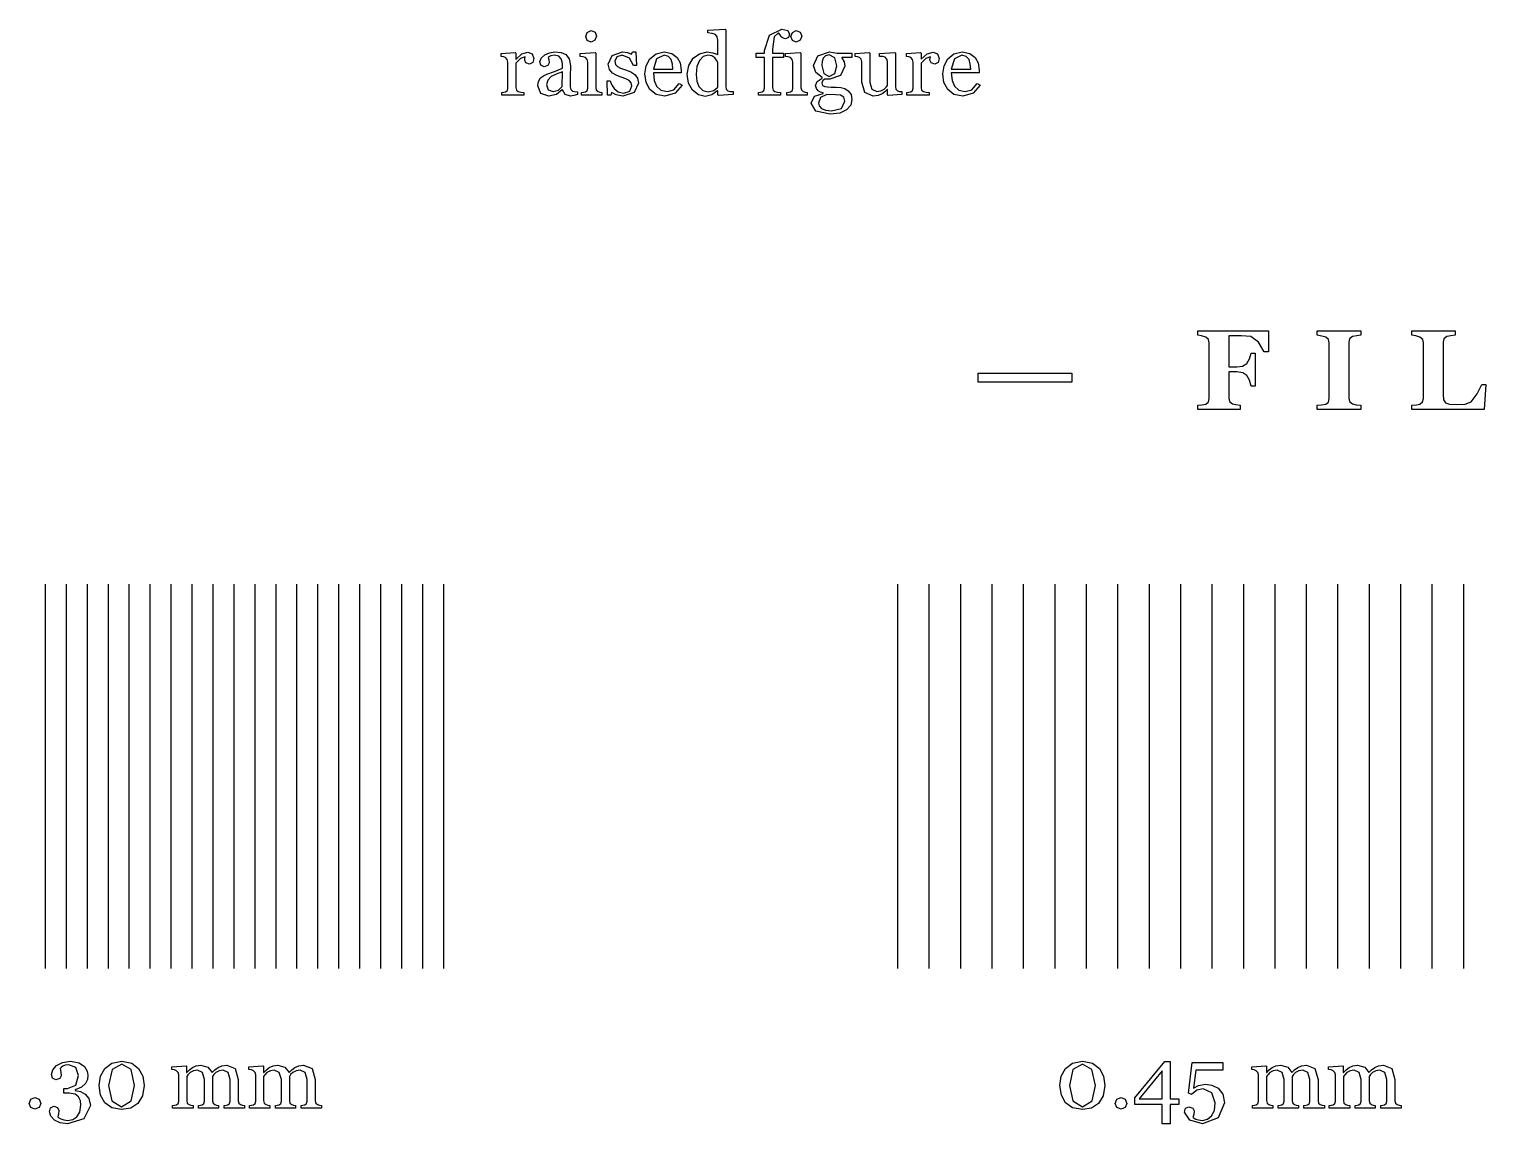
# Model space of a CAD drawing. Extents: x 0 to 118, y 2 to 170.
# Drawn here: x 33.57 to 54.42, y 19.78 to 35.45 of the extents above; entities that cross this region are included whole.
import ezdxf

# ---------------------------------------------------------------- set-up
doc = ezdxf.new("R2010")
doc.units = 0

msp = doc.modelspace()

# ---------------------------------------------------------------- linework, layer by layer
at = {"layer": 'Layer 1', "color": 7}
for points in [[(41.693115, 35.346557), (41.669915, 35.285522), (41.613762, 35.259887), (41.55944, 35.284312), (41.536865, 35.341075), (41.55944, 35.399667), (41.613762, 35.424692), (41.670525, 35.400892), (41.6931, 35.34657), (41.693115, 35.346557)], [(43.64746, 34.510987), (43.4375, 34.497562), (43.42835, 34.506112), (43.42835, 34.562265), (43.423475, 34.563515), (43.34474, 34.50553), (43.248915, 34.482955), (43.149428, 34.50553), (43.066418, 34.570227), (43.009045, 34.671547), (42.988295, 34.802162), (43.01087, 34.926062), (43.073125, 35.028602), (43.164068, 35.09391), (43.27454, 35.11831), (43.356938, 35.107335), (43.42713, 35.08048), (43.42713, 35.28983), (43.41858, 35.336217), (43.39478, 35.368565), (43.348393, 35.38504), (43.286138, 35.392965), (43.286138, 35.430805), (43.53211, 35.444855), (43.54126, 35.435705), (43.54126, 34.623937), (43.549185, 34.587315), (43.57361, 34.56229), (43.60718, 34.55314), (43.647463, 34.55064), (43.64746, 34.510987)], [(44.455568, 35.372192), (44.440918, 35.325805), (44.396363, 35.30688), (44.362793, 35.314805), (44.336548, 35.33618), (44.313972, 35.366697), (44.296273, 35.394162), (44.232795, 35.33679), (44.21082, 35.161007), (44.21082, 35.099362), (44.36585, 35.099362), (44.36585, 35.04077), (44.21082, 35.04077), (44.21082, 34.60864), (44.218745, 34.57385), (44.24499, 34.5537), (44.284053, 34.54455), (44.326168, 34.540275), (44.326168, 34.5), (44.008785, 34.5), (44.008785, 34.540282), (44.03747, 34.542782), (44.063715, 34.547657), (44.08874, 34.566582), (44.09729, 34.602595), (44.09729, 35.040827), (43.978273, 35.040827), (43.978273, 35.09942), (44.09729, 35.09942), (44.09729, 35.137872), (44.16809, 35.36004), (44.346313, 35.44549), (44.4281, 35.424115), (44.455568, 35.372235), (44.455568, 35.372192)], [(44.629517, 35.346557), (44.606317, 35.285522), (44.550165, 35.259887), (44.495845, 35.284312), (44.47327, 35.341075), (44.495845, 35.399667), (44.550165, 35.424692), (44.606927, 35.400892), (44.629502, 35.34657), (44.629517, 35.346557)], [(40.79651, 35.024293), (40.78126, 34.96875), (40.734262, 34.94495), (40.681772, 34.96265), (40.664072, 35.001712), (40.665822, 35.026138), (40.670097, 35.048113), (40.60296, 35.024912), (40.537652, 34.958995), (40.537652, 34.608652), (40.545577, 34.573862), (40.571822, 34.553712), (40.610885, 34.544562), (40.652997, 34.540287), (40.652997, 34.5), (40.335615, 34.5), (40.335615, 34.540282), (40.364302, 34.542782), (40.390547, 34.547657), (40.415572, 34.566582), (40.424122, 34.602595), (40.424122, 34.974297), (40.414972, 35.01153), (40.390547, 35.040827), (40.363082, 35.051202), (40.328902, 35.056077), (40.328902, 35.09575), (40.529097, 35.109175), (40.537647, 35.100625), (40.537647, 35.015787), (40.540698, 35.015787), (40.624925, 35.09086), (40.709765, 35.116495), (40.77202, 35.09147), (40.796445, 35.024332), (40.79651, 35.024293)], [(41.417848, 34.510987), (41.367188, 34.494512), (41.31836, 34.487787), (41.242065, 34.509762), (41.206055, 34.57507), (41.202405, 34.57507), (41.116955, 34.507932), (41.007703, 34.484732), (40.896008, 34.526237), (40.852673, 34.63488), (40.862448, 34.697135), (40.891742, 34.746575), (40.932027, 34.778922), (40.979025, 34.802122), (41.090108, 34.840572), (41.203633, 34.88452), (41.203633, 34.944945), (41.199983, 34.975462), (41.185933, 35.018185), (41.151143, 35.057247), (41.088278, 35.074347), (41.035788, 35.064572), (41.002218, 35.045048), (41.007718, 35.009035), (41.013818, 34.96509), (40.994293, 34.926028), (40.941193, 34.908328), (40.896025, 34.929703), (40.881975, 34.97853), (40.9015, 35.032242), (40.95338, 35.078017), (41.019908, 35.106705), (41.096203, 35.118905), (41.185313, 35.11158), (41.254893, 35.081672), (41.30189, 35.020027), (41.318365, 34.92054), (41.316615, 34.76551), (41.314865, 34.618415), (41.32279, 34.580575), (41.348425, 34.556775), (41.37711, 34.550675), (41.418005, 34.550175), (41.417848, 34.510987)], [(41.77002, 34.5), (41.478883, 34.5), (41.478883, 34.540282), (41.507568, 34.542782), (41.533813, 34.547657), (41.558838, 34.566582), (41.567388, 34.602595), (41.567388, 34.974297), (41.558238, 35.009697), (41.533813, 35.037165), (41.500245, 35.049365), (41.45996, 35.056065), (41.45996, 35.095737), (41.672363, 35.109162), (41.680913, 35.100612), (41.680913, 34.60989), (41.688838, 34.57449), (41.715083, 34.55374), (41.741328, 34.54459), (41.770015, 34.540315), (41.77002, 34.5)], [(42.24121, 34.7948), (42.279663, 34.74414), (42.293088, 34.67395), (42.230223, 34.537232), (42.06848, 34.48413), (41.971432, 34.503055), (41.908567, 34.537845), (41.896367, 34.498172), (41.85059, 34.498172), (41.84449, 34.707522), (41.886605, 34.707522), (41.907355, 34.65198), (41.945807, 34.594607), (42.00257, 34.54944), (42.077645, 34.53114), (42.167975, 34.557385), (42.199715, 34.63368), (42.18934, 34.677625), (42.160045, 34.710585), (42.110605, 34.735607), (42.045297, 34.758182), (41.98121, 34.781382), (41.921397, 34.816782), (41.877452, 34.869272), (41.860352, 34.942515), (41.915282, 35.067637), (42.062377, 35.118907), (42.1344, 35.109757), (42.194825, 35.087782), (42.208875, 35.119522), (42.25282, 35.119522), (42.26197, 34.92604), (42.219855, 34.92604), (42.164315, 35.03102), (42.061165, 35.071915), (41.98243, 35.04689), (41.953742, 34.986465), (41.962892, 34.94069), (41.99158, 34.90956), (42.037355, 34.88636), (42.106325, 34.86256), (42.18201, 34.832652), (42.241212, 34.79481), (42.24121, 34.7948)], [(42.9187, 34.641602), (42.817383, 34.526855), (42.67151, 34.48413), (42.543945, 34.509765), (42.454223, 34.579345), (42.401123, 34.681885), (42.384023, 34.805785), (42.402323, 34.920532), (42.457255, 35.02246), (42.543315, 35.09204), (42.659283, 35.118897), (42.772198, 35.098147), (42.84849, 35.041385), (42.889995, 34.960817), (42.904045, 34.86011), (42.904045, 34.819828), (42.505485, 34.819828), (42.51646, 34.712405), (42.55247, 34.627565), (42.614725, 34.571412), (42.70628, 34.551262), (42.799663, 34.576287), (42.875958, 34.66784), (42.9187, 34.641602)], [(42.783813, 34.871095), (42.777713, 34.944335), (42.759413, 35.009642), (42.72096, 35.05542), (42.658093, 35.07312), (42.551282, 35.01941), (42.505505, 34.871095), (42.783813, 34.871095)], [(43.427125, 34.616577), (43.427125, 34.96875), (43.41125, 35.00293), (43.383785, 35.0365), (43.34228, 35.061522), (43.286738, 35.071898), (43.21899, 35.052973), (43.164668, 34.998653), (43.128658, 34.911373), (43.115833, 34.794795), (43.125608, 34.70141), (43.158568, 34.623897), (43.212888, 34.568965), (43.292235, 34.548215), (43.3728, 34.56959), (43.427123, 34.616588), (43.427125, 34.616577)], [(44.70642, 34.5), (44.415283, 34.5), (44.415283, 34.540282), (44.44397, 34.542782), (44.470215, 34.547657), (44.49524, 34.566582), (44.50379, 34.602595), (44.50379, 34.974297), (44.49464, 35.009697), (44.470215, 35.037165), (44.436645, 35.049365), (44.396363, 35.056065), (44.396363, 35.095737), (44.608765, 35.109162), (44.617315, 35.100612), (44.617315, 34.60989), (44.62524, 34.57449), (44.651485, 34.55374), (44.67773, 34.54459), (44.706415, 34.540315), (44.70642, 34.5)], [(45.29602, 34.562255), (45.334472, 34.509765), (45.348522, 34.437135), (45.329597, 34.355957), (45.272225, 34.289427), (45.174567, 34.244872), (45.034187, 34.228997), (44.82972, 34.26928), (44.76197, 34.385857), (44.810797, 34.484122), (44.93531, 34.523185), (44.93531, 34.531735), (44.897468, 34.54516), (44.8639, 34.564685), (44.838265, 34.594593), (44.82849, 34.637928), (44.851065, 34.69713), (44.920645, 34.744128), (44.920645, 34.753278), (44.829703, 34.82347), (44.797353, 34.923568), (44.86083, 35.063948), (45.024405, 35.11888), (45.078725, 35.11338), (45.134268, 35.09933), (45.344228, 35.09933), (45.344228, 35.040738), (45.202628, 35.040738), (45.202628, 35.037088), (45.236195, 34.979103), (45.24717, 34.916848), (45.182473, 34.78257), (45.032938, 34.727638), (44.959085, 34.727638), (44.929788, 34.709938), (44.914538, 34.675148), (44.927363, 34.640358), (44.95849, 34.624483), (44.999385, 34.618383), (45.048213, 34.616633), (45.121455, 34.612958), (45.187983, 34.609308), (45.244135, 34.595883), (45.296015, 34.562313), (45.29602, 34.562255)], [(45.131225, 34.919312), (45.101928, 35.032837), (45.020753, 35.075562), (44.971313, 35.063362), (44.938355, 35.029792), (44.920655, 34.980965), (44.91578, 34.92298), (44.945075, 34.812508), (45.02198, 34.769783), (45.102548, 34.811898), (45.131233, 34.91932), (45.131225, 34.919312)], [(46.062013, 34.510987), (45.86609, 34.497562), (45.85694, 34.506113), (45.85694, 34.582407), (45.85329, 34.582407), (45.82033, 34.549447), (45.778215, 34.51832), (45.725115, 34.493295), (45.652482, 34.484745), (45.530412, 34.536625), (45.48891, 34.688602), (45.48891, 34.97669), (45.48036, 35.01331), (45.45656, 35.039555), (45.429095, 35.04993), (45.394305, 35.054805), (45.394305, 35.094477), (45.59511, 35.109127), (45.60426, 35.100577), (45.60426, 34.682487), (45.633557, 34.58422), (45.703747, 34.551262), (45.763562, 34.561637), (45.807507, 34.586062), (45.836195, 34.612917), (45.85572, 34.639772), (45.85572, 34.98096), (45.84717, 35.01636), (45.82337, 35.043215), (45.79041, 35.051765), (45.742192, 35.054815), (45.742192, 35.094487), (45.960697, 35.109137), (45.969847, 35.100587), (45.969847, 34.622682), (45.978397, 34.587282), (46.002197, 34.562257), (46.028442, 34.553107), (46.062012, 34.550607), (46.062013, 34.510987)], [(46.59668, 35.024293), (46.58143, 34.96875), (46.534435, 34.94495), (46.481942, 34.96265), (46.464242, 35.001712), (46.465992, 35.026138), (46.470267, 35.048113), (46.403127, 35.024912), (46.33782, 34.958995), (46.33782, 34.608652), (46.345745, 34.573862), (46.37199, 34.553712), (46.411052, 34.544562), (46.453167, 34.540287), (46.453167, 34.5), (46.135785, 34.5), (46.135785, 34.540282), (46.16447, 34.542782), (46.190715, 34.547657), (46.21574, 34.566582), (46.22429, 34.602595), (46.22429, 34.974297), (46.21514, 35.01153), (46.190715, 35.040827), (46.16325, 35.051202), (46.12907, 35.056077), (46.12907, 35.09575), (46.329265, 35.109175), (46.337815, 35.100625), (46.337815, 35.015787), (46.340865, 35.015787), (46.425093, 35.09086), (46.509933, 35.116495), (46.572188, 35.09147), (46.596613, 35.024332), (46.59668, 35.024293)], [(47.182617, 34.641603), (47.0813, 34.526855), (46.935425, 34.48413), (46.807862, 34.509765), (46.71814, 34.579345), (46.66504, 34.681885), (46.64794, 34.805785), (46.66624, 34.920533), (46.721173, 35.02246), (46.80723, 35.09204), (46.923198, 35.118898), (47.036113, 35.098148), (47.112408, 35.041385), (47.15391, 34.960818), (47.16796, 34.86011), (47.16796, 34.819828), (46.769402, 34.819828), (46.780378, 34.712405), (46.816387, 34.627565), (46.878645, 34.571413), (46.970197, 34.551263), (47.06358, 34.576288), (47.139875, 34.66784), (47.182617, 34.641603)], [(47.04773, 34.871095), (47.04163, 34.944335), (47.02333, 35.009642), (46.984877, 35.05542), (46.922012, 35.07312), (46.8152, 35.01941), (46.769425, 34.871095), (47.04773, 34.871095)], [(41.204835, 34.833252), (41.113893, 34.803345), (41.04126, 34.766722), (40.993043, 34.717285), (40.975343, 34.650147), (41.001588, 34.575682), (41.069335, 34.551882), (41.14563, 34.572632), (41.201173, 34.62268), (41.204835, 34.833252)], [(45.248413, 34.41455), (45.232537, 34.470702), (45.184317, 34.50061), (45.114128, 34.50611), (44.990838, 34.50916), (44.896843, 34.466435), (44.869378, 34.38831), (44.878528, 34.347418), (44.910265, 34.311408), (44.96764, 34.285773), (45.05553, 34.275397), (45.19652, 34.310187), (45.2484, 34.414557), (45.248413, 34.41455)], [(51.308228, 30.825195), (51.247132, 30.825195), (51.165405, 30.964845), (51.055115, 31.04657), (50.991638, 31.05212), (50.91864, 31.05462), (50.743285, 31.05462), (50.743285, 30.612665), (50.855162, 30.612665), (50.937683, 30.62299), (50.999572, 30.661867), (51.037658, 30.727725), (51.060682, 30.807865), (51.120985, 30.807865), (51.120985, 30.33417), (51.060682, 30.33417), (51.036082, 30.420658), (50.999583, 30.488895), (50.940868, 30.526188), (50.855173, 30.538888), (50.743295, 30.538888), (50.743295, 30.165963), (50.75362, 30.116768), (50.79488, 30.084238), (50.842488, 30.070738), (50.903585, 30.062013), (50.903585, 30), (50.29659, 30), (50.29659, 30.06189), (50.357685, 30.06824), (50.410848, 30.07934), (50.45052, 30.110285), (50.46162, 30.161068), (50.46162, 30.955318), (50.451295, 31.00213), (50.410828, 31.03625), (50.352113, 31.0537), (50.29657, 31.064025), (50.29657, 31.125915), (51.308228, 31.125915), (51.308228, 30.825195)], [(52.632263, 30), (52.007812, 30), (52.007812, 30.06189), (52.070495, 30.06664), (52.128417, 30.076165), (52.16809, 30.10711), (52.17919, 30.157097), (52.17919, 30.955315), (52.168865, 31.002922), (52.128397, 31.036247), (52.072063, 31.052122), (52.007793, 31.064022), (52.007793, 31.125912), (52.632243, 31.125912), (52.632243, 31.064022), (52.572735, 31.056872), (52.51243, 31.044972), (52.471173, 31.01244), (52.460847, 30.963247), (52.460847, 30.165822), (52.471173, 30.116627), (52.51243, 30.084097), (52.56718, 30.069822), (52.632243, 30.061897), (52.632263, 30)], [(54.421265, 30.361022), (54.399048, 30), (53.362, 30), (53.362, 30.06189), (53.427063, 30.06904), (53.476258, 30.079365), (53.51593, 30.11031), (53.52703, 30.161092), (53.52703, 30.955343), (53.518305, 31.002155), (53.476253, 31.036275), (53.416743, 31.053725), (53.361995, 31.06405), (53.361995, 31.12594), (53.980098, 31.12594), (53.980098, 31.06405), (53.919795, 31.0569), (53.860285, 31.045), (53.819025, 31.012467), (53.8087, 30.963275), (53.8087, 30.22298), (53.81585, 30.14046), (53.84362, 30.096025), (53.90075, 30.0762), (54.003105, 30.072225), (54.12609, 30.079375), (54.212578, 30.1127), (54.295098, 30.226165), (54.363335, 30.361052), (54.421265, 30.361022)], [(48.49591, 30.391175), (47.154175, 30.391175), (47.154175, 30.520508), (48.49591, 30.520508), (48.49591, 30.391175)], [(33.8, 27.5), (33.8, 22)], [(34.1, 27.5), (34.1, 22)], [(34.4, 27.5), (34.4, 22)], [(34.7, 27.5), (34.7, 22)], [(35, 27.5), (35, 22)], [(35.3, 27.5), (35.3, 22)], [(35.6, 27.5), (35.6, 22)], [(35.9, 27.5), (35.9, 22)], [(36.2, 27.5), (36.2, 22)], [(36.5, 27.5), (36.5, 22)], [(36.8, 27.5), (36.8, 22)], [(37.1, 27.5), (37.1, 22)], [(37.4, 27.5), (37.4, 22)], [(37.7, 27.5), (37.7, 22)], [(38, 27.5), (38, 22)], [(38.3, 27.5), (38.3, 22)], [(38.6, 27.5), (38.6, 22)], [(38.9, 27.5), (38.9, 22)], [(39.2, 27.5), (39.2, 22)], [(39.5, 27.5), (39.5, 22)], [(46, 27.5), (46, 22)], [(46.45, 27.5), (46.45, 22)], [(46.9, 27.5), (46.9, 22)], [(47.35, 27.5), (47.35, 22)], [(47.8, 27.5), (47.8, 22)], [(48.25, 27.5), (48.25, 22)], [(48.7, 27.5), (48.7, 22)], [(49.15, 27.5), (49.15, 22)], [(49.6, 27.5), (49.6, 22)], [(50.05, 27.5), (50.05, 22)], [(50.5, 27.5), (50.5, 22)], [(50.95, 27.5), (50.95, 22)], [(51.4, 27.5), (51.4, 22)], [(51.85, 27.5), (51.85, 22)], [(52.3, 27.5), (52.3, 22)], [(52.75, 27.5), (52.75, 22)], [(53.2, 27.5), (53.2, 22)], [(53.65, 27.5), (53.65, 22)], [(54.1, 27.5), (54.1, 22)], [(34.119017, 19.777222), (34.014038, 19.791872), (33.93225, 19.830325), (33.87915, 19.886477), (33.86085, 19.951785), (33.8755, 20.005495), (33.922498, 20.02992), (33.97804, 20.01162), (33.997565, 19.970725), (33.990865, 19.921287), (33.98109, 19.878562), (33.99634, 19.863912), (34.024418, 19.847437), (34.06531, 19.832787), (34.125735, 19.827287), (34.195925, 19.839487), (34.25574, 19.87855), (34.297243, 19.944467), (34.312493, 20.042735), (34.305168, 20.108042), (34.279533, 20.164195), (34.227653, 20.200815), (34.145255, 20.21424), (34.0653, 20.21424), (34.0653, 20.284432), (34.1184, 20.284432), (34.23986, 20.330817), (34.277093, 20.470587), (34.241083, 20.585335), (34.139153, 20.624397), (34.086663, 20.616472), (34.053703, 20.601822), (34.02868, 20.582897), (34.01403, 20.567647), (34.024405, 20.51943), (34.030505, 20.465717), (34.01098, 20.424825), (33.954828, 20.407125), (33.90722, 20.430325), (33.89257, 20.484037), (33.91027, 20.548732), (33.96276, 20.61038), (34.0476, 20.656765), (34.162958, 20.674465), (34.286858, 20.65189), (34.364373, 20.59818), (34.402215, 20.532872), (34.41259, 20.474277), (34.40404, 20.412632), (34.375965, 20.35587), (34.319203, 20.30338), (34.23131, 20.265537), (34.23131, 20.255762), (34.303943, 20.240512), (34.374133, 20.204502), (34.427233, 20.139805), (34.447983, 20.040317), (34.35399, 19.8505), (34.119003, 19.777257), (34.119017, 19.777222)], [(35.138305, 20.570067), (35.19629, 20.459595), (35.215815, 20.32776), (35.192015, 20.178832), (35.126707, 20.07019), (35.025387, 20.003052), (34.894772, 19.980478), (34.754392, 20.006722), (34.654295, 20.078743), (34.59387, 20.189828), (34.574345, 20.327767), (34.59327, 20.461433), (34.653695, 20.571908), (34.754402, 20.64698), (34.895392, 20.674445), (35.038825, 20.64637), (35.138313, 20.570075), (35.138305, 20.570067)], [(48.889648, 20.570067), (48.947633, 20.459595), (48.967158, 20.32776), (48.943358, 20.178832), (48.87805, 20.07019), (48.77673, 20.003052), (48.646115, 19.980478), (48.505735, 20.006722), (48.405638, 20.078743), (48.345213, 20.189828), (48.325688, 20.327767), (48.344613, 20.461433), (48.405038, 20.571908), (48.505745, 20.64698), (48.646735, 20.674445), (48.790168, 20.64637), (48.889655, 20.570075), (48.889648, 20.570067)], [(50.028565, 20.05494), (49.904663, 20.05494), (49.904663, 19.77723), (49.787475, 19.77723), (49.787475, 20.05494), (49.39685, 20.05494), (49.39685, 20.148933), (49.824708, 20.670785), (49.904663, 20.670785), (49.904663, 20.134895), (50.028565, 20.134895), (50.028565, 20.05494)], [(50.587648, 20.286262), (50.654175, 20.204475), (50.68103, 20.079352), (50.591308, 19.862677), (50.363648, 19.77723), (50.182983, 19.827888), (50.10913, 19.945685), (50.12438, 20.000008), (50.171378, 20.023208), (50.226918, 20.003683), (50.246443, 19.962178), (50.239718, 19.91335), (50.229343, 19.870015), (50.245218, 19.858415), (50.271463, 19.844365), (50.309915, 19.832765), (50.363625, 19.827265), (50.437478, 19.84314), (50.49607, 19.890138), (50.535133, 19.968263), (50.548558, 20.078735), (50.500338, 20.220948), (50.374608, 20.27771), (50.283053, 20.25941), (50.20737, 20.198375), (50.166478, 20.21425), (50.218358, 20.654925), (50.655368, 20.654925), (50.655368, 20.546282), (50.267795, 20.546282), (50.236058, 20.287492), (50.308078, 20.325945), (50.406955, 20.34547), (50.499118, 20.33142), (50.58762, 20.286255), (50.587648, 20.286262)], [(35.080932, 20.32776), (35.030885, 20.552977), (34.895995, 20.632935), (34.759277, 20.552977), (34.709227, 20.32776), (34.756835, 20.10559), (34.894775, 20.021972), (35.032715, 20.10559), (35.080932, 20.32776), (35.080932, 20.32776)], [(36.65503, 20), (36.36145, 20), (36.36145, 20.040282), (36.389527, 20.042782), (36.41516, 20.047657), (36.440185, 20.066582), (36.448735, 20.102595), (36.448735, 20.413262), (36.419438, 20.51092), (36.347417, 20.54571), (36.291265, 20.53656), (36.243047, 20.510925), (36.21314, 20.481627), (36.19544, 20.455992), (36.19544, 20.108702), (36.202765, 20.073302), (36.227787, 20.052552), (36.252812, 20.044002), (36.28272, 20.040327), (36.28272, 20), (35.995245, 20), (35.995245, 20.040282), (36.0221, 20.042782), (36.046525, 20.047657), (36.071547, 20.066582), (36.080097, 20.102595), (36.080097, 20.413262), (36.0508, 20.51092), (35.97878, 20.54571), (35.922627, 20.535935), (35.87441, 20.510302), (35.844502, 20.479785), (35.826202, 20.45476), (35.826202, 20.10991), (35.834752, 20.07512), (35.860387, 20.053745), (35.886632, 20.044595), (35.91654, 20.04032), (35.91654, 20), (35.62418, 20), (35.62418, 20.040282), (35.652867, 20.042782), (35.679112, 20.047657), (35.704137, 20.066582), (35.712687, 20.102595), (35.712687, 20.47674), (35.703537, 20.51153), (35.679112, 20.538385), (35.650425, 20.549985), (35.615025, 20.556085), (35.615025, 20.595757), (35.81644, 20.609182), (35.82499, 20.600632), (35.82499, 20.514575), (35.829265, 20.514575), (35.866497, 20.550585), (35.90739, 20.584155), (35.960492, 20.60858), (36.030072, 20.618355), (36.13078, 20.586617), (36.191205, 20.510935), (36.229657, 20.548165), (36.274212, 20.582955), (36.328532, 20.60859), (36.398725, 20.618365), (36.519572, 20.568317), (36.56413, 20.414507), (36.56413, 20.108722), (36.571455, 20.073322), (36.59648, 20.052572), (36.623947, 20.044022), (36.655075, 20.040347), (36.65503, 20)], [(37.756102, 20), (37.462525, 20), (37.462525, 20.040282), (37.4906, 20.042782), (37.516235, 20.047657), (37.54126, 20.066582), (37.54981, 20.102595), (37.54981, 20.413262), (37.520513, 20.51092), (37.448493, 20.54571), (37.39234, 20.53656), (37.34412, 20.510925), (37.314215, 20.481627), (37.296515, 20.455992), (37.296515, 20.108702), (37.30384, 20.073302), (37.328865, 20.052552), (37.35389, 20.044002), (37.383798, 20.040327), (37.383798, 20), (37.09632, 20), (37.09632, 20.040282), (37.123177, 20.042782), (37.147577, 20.047657), (37.172602, 20.066582), (37.181152, 20.102595), (37.181152, 20.413262), (37.151855, 20.51092), (37.079835, 20.54571), (37.023682, 20.535935), (36.975465, 20.510302), (36.945557, 20.479785), (36.927232, 20.45476), (36.927232, 20.10991), (36.935782, 20.07512), (36.961417, 20.053745), (36.987662, 20.044595), (37.01757, 20.04032), (37.01757, 20), (36.725212, 20), (36.725212, 20.040282), (36.753898, 20.042782), (36.780145, 20.047657), (36.805167, 20.066582), (36.813717, 20.102595), (36.813717, 20.47674), (36.804567, 20.51153), (36.780167, 20.538385), (36.75148, 20.549985), (36.71608, 20.556085), (36.71608, 20.595757), (36.917495, 20.609182), (36.926045, 20.600632), (36.926045, 20.514575), (36.93032, 20.514575), (36.967552, 20.550585), (37.008445, 20.584155), (37.061545, 20.60858), (37.131125, 20.618355), (37.231835, 20.586617), (37.29226, 20.510935), (37.33071, 20.548165), (37.375267, 20.582955), (37.429587, 20.60859), (37.499777, 20.618365), (37.620627, 20.568317), (37.665182, 20.414507), (37.665182, 20.108722), (37.672507, 20.073322), (37.697532, 20.052572), (37.724997, 20.044022), (37.756125, 20.040347), (37.756102, 20)], [(48.832275, 20.32776), (48.782228, 20.552977), (48.64734, 20.632935), (48.51062, 20.552977), (48.460573, 20.32776), (48.508178, 20.10559), (48.646118, 20.021972), (48.784058, 20.10559), (48.832275, 20.32776), (48.832275, 20.32776)], [(49.787475, 20.134895), (49.787475, 20.534675), (49.457885, 20.134895), (49.787475, 20.134895)], [(52.109862, 20), (51.816285, 20), (51.816285, 20.040282), (51.84436, 20.042782), (51.869995, 20.047657), (51.89502, 20.066582), (51.90357, 20.102595), (51.90357, 20.413262), (51.874273, 20.51092), (51.80225, 20.54571), (51.746097, 20.53656), (51.69788, 20.510925), (51.667972, 20.481627), (51.650272, 20.455992), (51.650272, 20.108702), (51.657598, 20.073302), (51.682623, 20.052552), (51.707648, 20.044002), (51.737555, 20.040327), (51.737555, 20), (51.450077, 20), (51.450077, 20.040282), (51.476932, 20.042782), (51.501357, 20.047657), (51.526382, 20.066582), (51.534932, 20.102595), (51.534932, 20.413262), (51.505635, 20.51092), (51.433612, 20.54571), (51.377462, 20.535935), (51.329242, 20.510302), (51.299337, 20.479785), (51.281012, 20.45476), (51.281012, 20.10991), (51.289562, 20.07512), (51.315197, 20.053745), (51.341442, 20.044595), (51.37135, 20.04032), (51.37135, 20), (51.078992, 20), (51.078992, 20.040282), (51.107678, 20.042782), (51.133923, 20.047657), (51.158948, 20.066582), (51.167498, 20.102595), (51.167498, 20.47674), (51.158348, 20.51153), (51.133923, 20.538385), (51.105238, 20.549985), (51.069837, 20.556085), (51.069837, 20.595757), (51.271252, 20.609182), (51.279802, 20.600632), (51.279802, 20.514575), (51.284077, 20.514575), (51.32131, 20.550585), (51.362202, 20.584155), (51.415302, 20.60858), (51.484882, 20.618355), (51.585592, 20.586617), (51.646015, 20.510935), (51.684467, 20.548165), (51.729025, 20.582955), (51.783345, 20.60859), (51.853535, 20.618365), (51.974385, 20.568317), (52.01894, 20.414507), (52.01894, 20.108722), (52.026265, 20.073322), (52.05129, 20.052572), (52.078755, 20.044022), (52.109882, 20.040347), (52.109862, 20)], [(53.210938, 20), (52.917358, 20), (52.917358, 20.040282), (52.945435, 20.042782), (52.97107, 20.047657), (52.996093, 20.066582), (53.004643, 20.102595), (53.004643, 20.413262), (52.975348, 20.51092), (52.903325, 20.54571), (52.847172, 20.53656), (52.798955, 20.510925), (52.769047, 20.481627), (52.751348, 20.455992), (52.751348, 20.108702), (52.758673, 20.073302), (52.783698, 20.052552), (52.80872, 20.044002), (52.838628, 20.040327), (52.838628, 20), (52.551153, 20), (52.551153, 20.040282), (52.578007, 20.042782), (52.602432, 20.047657), (52.627457, 20.066582), (52.636007, 20.102595), (52.636007, 20.413262), (52.60671, 20.51092), (52.534687, 20.54571), (52.478535, 20.535935), (52.430317, 20.510302), (52.40041, 20.479785), (52.38211, 20.45476), (52.38211, 20.10991), (52.39066, 20.07512), (52.416295, 20.053745), (52.44254, 20.044595), (52.472447, 20.04032), (52.472447, 20), (52.180087, 20), (52.180087, 20.040282), (52.208775, 20.042782), (52.23502, 20.047657), (52.260045, 20.066582), (52.268595, 20.102595), (52.268595, 20.47674), (52.259445, 20.51153), (52.23502, 20.538385), (52.206335, 20.549985), (52.170932, 20.556085), (52.170932, 20.595757), (52.37235, 20.609182), (52.3809, 20.600632), (52.3809, 20.514575), (52.385175, 20.514575), (52.422405, 20.550585), (52.4633, 20.584155), (52.5164, 20.60858), (52.58598, 20.618355), (52.686687, 20.586617), (52.747112, 20.510935), (52.785565, 20.548165), (52.83012, 20.582955), (52.884442, 20.60859), (52.954632, 20.618365), (53.075482, 20.568317), (53.120037, 20.414507), (53.120037, 20.108722), (53.127362, 20.073322), (53.152385, 20.052572), (53.179852, 20.044022), (53.21098, 20.040347), (53.210938, 20)], [(33.73816, 20.07019), (33.713135, 20.011597), (33.65454, 19.987797), (33.595338, 20.011597), (33.570913, 20.07019), (33.595338, 20.128785), (33.65454, 20.153807), (33.713135, 20.128785), (33.73816, 20.07019), (33.73816, 20.07019)], [(49.283325, 20.07019), (49.2583, 20.011597), (49.199708, 19.987797), (49.140503, 20.011597), (49.116103, 20.07019), (49.140503, 20.128785), (49.199708, 20.153807), (49.2583, 20.128785), (49.283325, 20.07019), (49.283325, 20.07019)]]:
    msp.add_lwpolyline(points, dxfattribs=at)

doc.saveas('drawing.dxf')
